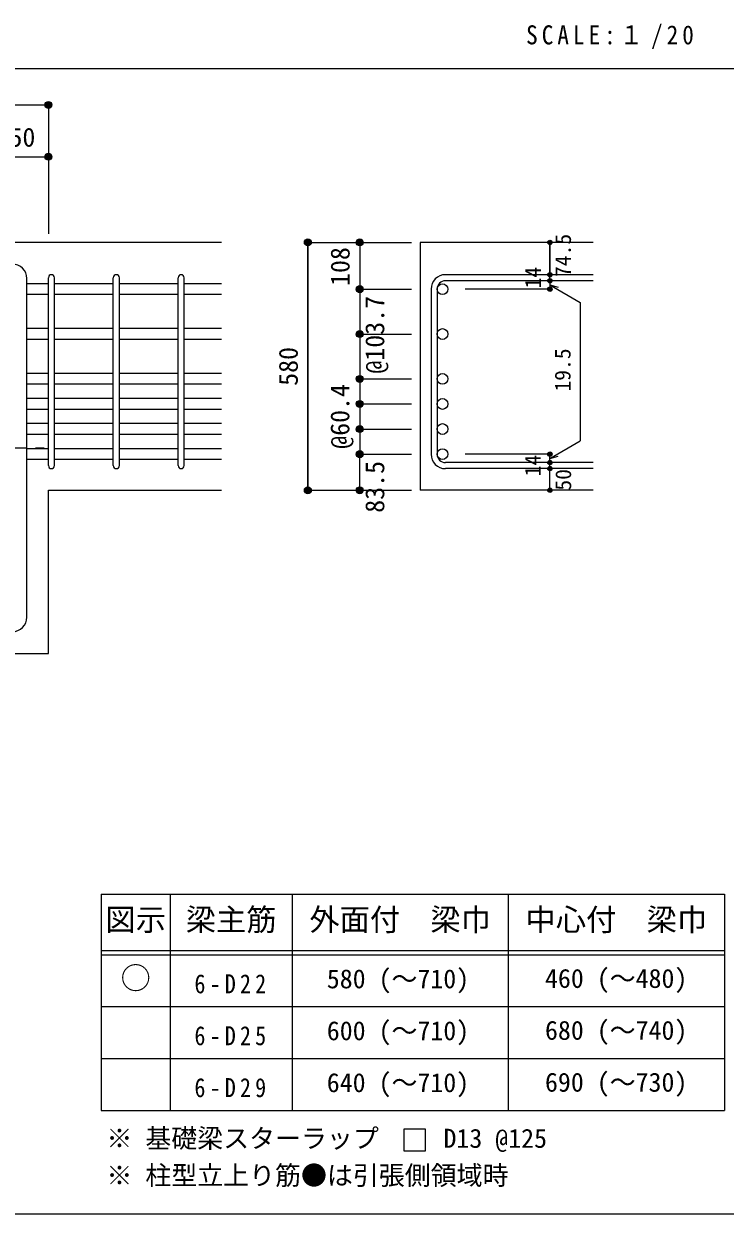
# Model space of a CAD drawing. Units: millimetres at full size, sheet at 1:20; details may follow other scales. Extents: x -3982 to 3969, y -2797 to 2801.
# Drawn here: x 786 to 2409, y -2797 to -45 of the extents above; entities that cross this region are included whole.
import ezdxf
from ezdxf.enums import TextEntityAlignment as Align

# ---------------------------------------------------------------- set-up
doc = ezdxf.new("R2010")
doc.units = ezdxf.units.MM
doc.header["$LTSCALE"] = 20
doc.header["$PDMODE"] = 32
doc.header["$PDSIZE"] = 10
doc.linetypes.add('CHAIN1', pattern=[8, 5, -1, 1, -1])
for name, color, linetype in [('6-1_躯体線', 2, 'Continuous'), ('6-4_フープ', 7, 'Continuous'), ('6-5_梁主筋', 7, 'Continuous'), ('6-6_S.T.P.', 7, 'Continuous'), ('6-7_文字', 7, 'Continuous'), ('6-D_寸法', 4, 'Continuous'), ('6-E_枠', 7, 'Continuous'), ('F-0_枠', 6, 'Continuous')]:
    doc.layers.add(name, color=color, linetype=linetype)
doc.styles.add('ＭＳ ゴシック', font='')
doc.styles.get('ＭＳ ゴシック').set_extended_font_data('MS Gothic')

msp = doc.modelspace()

# ---------------------------------------------------------------- linework, layer by layer
at = {"layer": '6-1_躯体線'}
for p, q in [((1243.29, -550.21), (-106.71, -550.21)), ((2103.29, -550.21), (1703.29, -550.21)), ((1703.29, -550.21), (1703.29, -1123.21)), ((843.29, -1123.21), (1243.29, -1123.21)), ((843.29, -1500.21), (843.29, -1123.21)), ((2103.29, -1123.21), (1703.29, -1123.21))]:
    msp.add_line(p, q, dxfattribs=at)
msp.add_lwpolyline([(596.79, -1900.21), (596.79, -1500.21), (843.29, -1500.21)], dxfattribs=at)
at = {"layer": '6-4_フープ'}
msp.add_line((793.29, -1416.71), (793.29, -633.71), dxfattribs=at)
for centre, start, end in [((759.79, -633.71), 0, 90), ((759.79, -1416.71), 270, 0)]:
    msp.add_arc(centre, 33.5, start, end, dxfattribs=at)
at = {"layer": '6-5_梁主筋'}
for p, q in [((843.29, -645.82), (793.29, -645.82)), ((993.29, -645.82), (857.29, -645.82)), ((1143.29, -645.82), (1007.29, -645.82)), ((1243.29, -645.82), (1157.29, -645.82)), ((843.29, -670.82), (793.29, -670.82)), ((993.29, -670.82), (857.29, -670.82)), ((1143.29, -670.82), (1007.29, -670.82)), ((1243.29, -670.82), (1157.29, -670.82)), ((843.29, -749.51), (793.29, -749.51)), ((993.29, -749.51), (857.29, -749.51)), ((1143.29, -749.51), (1007.29, -749.51)), ((1243.29, -749.51), (1157.29, -749.51)), ((843.29, -774.51), (793.29, -774.51)), ((993.29, -774.51), (857.29, -774.51)), ((1143.29, -774.51), (1007.29, -774.51)), ((1243.29, -774.51), (1157.29, -774.51)), ((843.29, -853.21), (793.29, -853.21)), ((843.29, -878.21), (793.29, -878.21)), ((993.29, -853.21), (857.29, -853.21)), ((993.29, -878.21), (857.29, -878.21)), ((1143.29, -853.21), (1007.29, -853.21)), ((1143.29, -878.21), (1007.29, -878.21)), ((1243.29, -853.21), (1157.29, -853.21)), ((1243.29, -878.21), (1157.29, -878.21)), ((843.29, -911.21), (793.29, -911.21)), ((993.29, -911.21), (857.29, -911.21)), ((1143.29, -911.21), (1007.29, -911.21)), ((1243.29, -911.21), (1157.29, -911.21)), ((843.29, -936.21), (793.29, -936.21)), ((993.29, -936.21), (857.29, -936.21)), ((1143.29, -936.21), (1007.29, -936.21)), ((1243.29, -936.21), (1157.29, -936.21)), ((843.29, -969.21), (793.29, -969.21)), ((993.29, -969.21), (857.29, -969.21)), ((1143.29, -969.21), (1007.29, -969.21)), ((1243.29, -969.21), (1157.29, -969.21)), ((843.29, -994.21), (793.29, -994.21)), ((993.29, -994.21), (857.29, -994.21)), ((1143.29, -994.21), (1007.29, -994.21)), ((1243.29, -994.21), (1157.29, -994.21)), ((843.29, -1027.21), (793.29, -1027.21)), ((993.29, -1027.21), (857.29, -1027.21)), ((1143.29, -1027.21), (1007.29, -1027.21)), ((1243.29, -1027.21), (1157.29, -1027.21)), ((843.29, -1052.21), (793.29, -1052.21)), ((993.29, -1052.21), (857.29, -1052.21)), ((1143.29, -1052.21), (1007.29, -1052.21)), ((1243.29, -1052.21), (1157.29, -1052.21))]:
    msp.add_line(p, q, dxfattribs=at)
at = {"layer": '6-5_梁主筋', "color": 3}
for centre in [(1754.79, -658.32), (1754.79, -762.01), (1754.79, -865.71), (1754.79, -923.71), (1754.79, -981.71), (1754.79, -1039.71)]:
    msp.add_circle(centre, 12.5, dxfattribs=at)
at = {"layer": '6-6_S.T.P.'}
for p, q in [((843.29, -1066.21), (843.29, -631.82)), ((857.29, -1066.21), (857.29, -631.82)), ((993.29, -1066.21), (993.29, -631.82)), ((1007.29, -1066.21), (1007.29, -631.82)), ((1143.29, -1066.21), (1143.29, -631.82)), ((1157.29, -1066.21), (1157.29, -631.82)), ((2103.29, -624.82), (1761.79, -624.82)), ((1728.29, -658.32), (1728.29, -1039.71)), ((1742.29, -658.32), (1742.29, -1039.71)), ((2103.29, -638.82), (1761.79, -638.82)), ((2103.29, -1059.21), (1761.79, -1059.21)), ((2103.29, -1073.21), (1761.79, -1073.21))]:
    msp.add_line(p, q, dxfattribs=at)
for centre, radius, start, end in [((850.29, -631.82), 7, 0, 180), ((850.29, -631.82), 7, 0, 180), ((850.29, -631.82), 7, 0, 180), ((850.29, -631.82), 7, 0, 180), ((1000.29, -631.82), 7, 0, 180), ((1150.29, -631.82), 7, 0, 180), ((1761.79, -658.32), 33.5, 90, 180), ((1761.79, -658.32), 19.5, 90, 180), ((1761.79, -1039.71), 33.5, 180, 270), ((1761.79, -1039.71), 19.5, 180, 270), ((850.29, -1066.21), 7, 180, 0), ((850.29, -1066.21), 7, 180, 0), ((850.29, -1066.21), 7, 180, 0), ((850.29, -1066.21), 7, 180, 0), ((1000.29, -1066.21), 7, 180, 0), ((1150.29, -1066.21), 7, 180, 0)]:
    msp.add_arc(centre, radius, start, end, dxfattribs=at)
at = {"layer": '6-7_文字'}
msp.add_lwpolyline([(1665.39, -2650.31), (1715.39, -2650.31), (1715.39, -2600.31), (1665.39, -2600.31)], close=True, dxfattribs=at)
at = {"layer": '6-D_寸法'}
for p, q in [((-106.71, -232.18), (843.29, -232.18)), ((843.29, -232.18), (843.29, -352.18)), ((843.29, -352.18), (843.29, -530.21)), ((1443.29, -1123.21), (1443.29, -550.21)), ((1443.29, -550.21), (1563.29, -550.21)), ((1443.29, -550.21), (1563.29, -550.21)), ((1443.29, -550.21), (1443.29, -1123.21)), ((1563.29, -550.21), (1683.29, -550.21)), ((1563.29, -550.21), (1683.29, -550.21)), ((1563.29, -550.21), (1563.29, -658.32)), ((2003.29, -638.82), (2003.29, -624.82)), ((1563.29, -658.32), (1683.29, -658.32)), ((1563.29, -658.32), (1683.29, -658.32)), ((1563.29, -658.32), (1563.29, -763.51)), ((2003.29, -658.32), (1807.2, -658.32)), ((2003.29, -638.82), (2003.29, -658.32)), ((2003.29, -648.57), (2073.35, -689.02)), ((2003.29, -648.57), (2022.61, -653.74)), ((2073.35, -689.02), (2073.35, -1009.01)), ((1563.29, -762.01), (1683.29, -762.01)), ((1563.29, -763.51), (1563.29, -865.71)), ((1563.29, -865.71), (1683.29, -865.71)), ((1563.29, -865.71), (1683.29, -865.71)), ((1563.29, -865.71), (1563.29, -1039.71)), ((1563.29, -923.71), (1683.29, -923.71)), ((1563.29, -923.71), (1683.29, -923.71)), ((1563.29, -981.71), (1683.29, -981.71)), ((1563.29, -981.71), (1683.29, -981.71)), ((2003.29, -1049.46), (2073.35, -1009.01)), ((1563.29, -1039.71), (1683.29, -1039.71)), ((1563.29, -1039.71), (1683.29, -1039.71)), ((2003.29, -1039.71), (1807.2, -1039.71)), ((2003.29, -1059.21), (2003.29, -1039.71)), ((2003.29, -1049.46), (2022.61, -1044.28)), ((2003.29, -1073.21), (2003.29, -1059.21)), ((2003.29, -1123.21), (2003.29, -1073.21)), ((1563.29, -1123.21), (1683.29, -1123.21))]:
    msp.add_line(p, q, dxfattribs=at)
at = {"layer": '6-D_寸法', "linetype": 'CHAIN1'}
msp.add_line((-106.71, -1025.21), (843.29, -1025.21), dxfattribs=at)
at = {"layer": '6-D_寸法'}
for points in [[(693.29, -352.18), (843.29, -352.18), (843.29, -530.21)], [(1443.29, -550.21), (1563.29, -550.21), (1683.29, -550.21)], [(2003.29, -624.82), (2003.29, -550.21), (2003.29, -624.82)], [(1443.29, -1123.21), (1563.29, -1123.21), (1563.29, -1039.71)]]:
    msp.add_lwpolyline(points, dxfattribs=at)
for centre, radius in [((843.29, -232.18), 8), ((843.29, -232.18), 7.2), ((843.29, -232.18), 6.4), ((843.29, -232.18), 5.6), ((843.29, -232.18), 4.8), ((843.29, -232.18), 4), ((843.29, -232.18), 3.2), ((843.29, -232.18), 2.4), ((843.29, -232.18), 1.6), ((843.29, -232.18), 0.8), ((843.29, -352.18), 8), ((843.29, -352.18), 7.2), ((843.29, -352.18), 6.4), ((843.29, -352.18), 5.6), ((843.29, -352.18), 4.8), ((843.29, -352.18), 4), ((843.29, -352.18), 3.2), ((843.29, -352.18), 2.4), ((843.29, -352.18), 1.6), ((843.29, -352.18), 0.8), ((1443.29, -550.21), 8), ((1443.29, -550.21), 7.2), ((1443.29, -550.21), 6.4), ((1443.29, -550.21), 5.6), ((1443.29, -550.21), 4.8), ((1443.29, -550.21), 4), ((1443.29, -550.21), 3.2), ((1443.29, -550.21), 2.4), ((1443.29, -550.21), 1.6), ((1443.29, -550.21), 0.8), ((1563.29, -550.21), 8), ((1563.29, -550.21), 7.2), ((1563.29, -550.21), 6.4), ((1563.29, -550.21), 5.6), ((1563.29, -550.21), 4.8), ((1563.29, -550.21), 4), ((1563.29, -550.21), 3.2), ((1563.29, -550.21), 2.4), ((1563.29, -550.21), 1.6), ((1563.29, -550.21), 0.8), ((2003.29, -550.21), 4), ((2003.29, -550.21), 3.6), ((2003.29, -550.21), 3.2), ((2003.29, -550.21), 2.8), ((2003.29, -550.21), 2.4), ((2003.29, -550.21), 2), ((2003.29, -550.21), 1.6), ((2003.29, -550.21), 1.2), ((2003.29, -550.21), 0.8), ((2003.29, -550.21), 0.4), ((2003.29, -624.82), 4), ((2003.29, -624.82), 3.6), ((2003.29, -624.82), 3.2), ((2003.29, -624.82), 2.8), ((2003.29, -624.82), 2.4), ((2003.29, -624.82), 2), ((2003.29, -624.82), 1.6), ((2003.29, -624.82), 1.2), ((2003.29, -624.82), 0.8), ((2003.29, -624.82), 0.4), ((1563.29, -658.32), 8), ((1563.29, -658.32), 7.2), ((1563.29, -658.32), 6.4), ((1563.29, -658.32), 5.6), ((1563.29, -658.32), 4.8), ((1563.29, -658.32), 4), ((1563.29, -658.32), 3.2), ((1563.29, -658.32), 2.4), ((1563.29, -658.32), 1.6), ((1563.29, -658.32), 0.8), ((2003.29, -638.82), 4), ((2003.29, -658.32), 4), ((2003.29, -638.82), 3.6), ((2003.29, -658.32), 3.6), ((2003.29, -638.82), 3.2), ((2003.29, -658.32), 3.2), ((2003.29, -638.82), 2.8), ((2003.29, -658.32), 2.8), ((2003.29, -638.82), 2.4), ((2003.29, -658.32), 2.4), ((2003.29, -638.82), 2), ((2003.29, -658.32), 2), ((2003.29, -638.82), 1.6), ((2003.29, -658.32), 1.6), ((2003.29, -638.82), 1.2), ((2003.29, -658.32), 1.2), ((2003.29, -638.82), 0.8), ((2003.29, -658.32), 0.8), ((2003.29, -638.82), 0.4), ((2003.29, -658.32), 0.4), ((1563.29, -762.01), 8), ((1563.29, -762.01), 7.2), ((1563.29, -762.01), 6.4), ((1563.29, -762.01), 5.6), ((1563.29, -762.01), 4.8), ((1563.29, -762.01), 4), ((1563.29, -762.01), 3.2), ((1563.29, -762.01), 2.4), ((1563.29, -762.01), 1.6), ((1563.29, -762.01), 0.8), ((1563.29, -865.71), 8), ((1563.29, -865.71), 7.2), ((1563.29, -865.71), 6.4), ((1563.29, -865.71), 5.6), ((1563.29, -865.71), 4.8), ((1563.29, -865.71), 4), ((1563.29, -865.71), 3.2), ((1563.29, -865.71), 2.4), ((1563.29, -865.71), 1.6), ((1563.29, -865.71), 0.8), ((1563.29, -923.71), 8), ((1563.29, -923.71), 7.2), ((1563.29, -923.71), 6.4), ((1563.29, -923.71), 5.6), ((1563.29, -923.71), 4.8), ((1563.29, -923.71), 4), ((1563.29, -923.71), 3.2), ((1563.29, -923.71), 2.4), ((1563.29, -923.71), 1.6), ((1563.29, -923.71), 0.8), ((1563.29, -981.71), 8), ((1563.29, -981.71), 7.2), ((1563.29, -981.71), 6.4), ((1563.29, -981.71), 5.6), ((1563.29, -981.71), 4.8), ((1563.29, -981.71), 4), ((1563.29, -981.71), 3.2), ((1563.29, -981.71), 2.4), ((1563.29, -981.71), 1.6), ((1563.29, -981.71), 0.8), ((1563.29, -1039.71), 8), ((1563.29, -1039.71), 7.2), ((1563.29, -1039.71), 6.4), ((1563.29, -1039.71), 5.6), ((1563.29, -1039.71), 4.8), ((1563.29, -1039.71), 4), ((1563.29, -1039.71), 3.2), ((1563.29, -1039.71), 2.4), ((1563.29, -1039.71), 1.6), ((1563.29, -1039.71), 0.8), ((2003.29, -1039.71), 4), ((2003.29, -1039.71), 3.6), ((2003.29, -1039.71), 3.2), ((2003.29, -1039.71), 2.8), ((2003.29, -1039.71), 2.4), ((2003.29, -1039.71), 2), ((2003.29, -1039.71), 1.6), ((2003.29, -1039.71), 1.2), ((2003.29, -1039.71), 0.8), ((2003.29, -1039.71), 0.4), ((2003.29, -1059.21), 4), ((2003.29, -1073.21), 4), ((2003.29, -1059.21), 3.6), ((2003.29, -1073.21), 3.6), ((2003.29, -1059.21), 3.2), ((2003.29, -1073.21), 3.2), ((2003.29, -1059.21), 2.8), ((2003.29, -1073.21), 2.8), ((2003.29, -1059.21), 2.4), ((2003.29, -1073.21), 2.4), ((2003.29, -1059.21), 2), ((2003.29, -1073.21), 2), ((2003.29, -1059.21), 1.6), ((2003.29, -1073.21), 1.6), ((2003.29, -1059.21), 1.2), ((2003.29, -1073.21), 1.2), ((2003.29, -1059.21), 0.8), ((2003.29, -1073.21), 0.8), ((2003.29, -1059.21), 0.4), ((2003.29, -1073.21), 0.4), ((1443.29, -1123.21), 8), ((1443.29, -1123.21), 7.2), ((1443.29, -1123.21), 6.4), ((1443.29, -1123.21), 5.6), ((1443.29, -1123.21), 4.8), ((1443.29, -1123.21), 4), ((1443.29, -1123.21), 3.2), ((1443.29, -1123.21), 2.4), ((1443.29, -1123.21), 1.6), ((1443.29, -1123.21), 0.8), ((1563.29, -1123.21), 8), ((1563.29, -1123.21), 7.2), ((1563.29, -1123.21), 6.4), ((1563.29, -1123.21), 5.6), ((1563.29, -1123.21), 4.8), ((1563.29, -1123.21), 4), ((1563.29, -1123.21), 3.2), ((1563.29, -1123.21), 2.4), ((1563.29, -1123.21), 1.6), ((1563.29, -1123.21), 0.8), ((2003.29, -1123.21), 4), ((2003.29, -1123.21), 3.6), ((2003.29, -1123.21), 3.2), ((2003.29, -1123.21), 2.8), ((2003.29, -1123.21), 2.4), ((2003.29, -1123.21), 2), ((2003.29, -1123.21), 1.6), ((2003.29, -1123.21), 1.2), ((2003.29, -1123.21), 0.8), ((2003.29, -1123.21), 0.4)]:
    msp.add_circle(centre, radius, dxfattribs=at)
at = {"layer": '6-D_寸法', "color": 7}
for p in [(843.29, -232.18), (843.29, -352.18), (1443.29, -550.21), (1563.29, -550.21), (2003.29, -550.21), (2003.29, -624.82), (1563.29, -658.32), (2003.29, -638.82), (2003.29, -658.32), (1563.29, -762.01), (1563.29, -865.71), (1563.29, -865.71), (1563.29, -923.71), (1563.29, -923.71), (1563.29, -981.71), (1563.29, -981.71), (1563.29, -1039.71), (1563.29, -1039.71), (2003.29, -1039.71), (2003.29, -1039.71), (2003.29, -1059.21), (2003.29, -1073.21), (1443.29, -1123.21), (1563.29, -1123.21), (2003.29, -1123.21)]:
    msp.add_point(p, dxfattribs=at)
at = {"layer": '6-E_枠', "color": 3}
for p, q in [((965.14, -2056.88), (965.14, -2556.88)), ((965.14, -2056.88), (2406.83, -2056.88)), ((2406.83, -2056.88), (2406.83, -2556.88)), ((965.14, -2556.88), (2406.83, -2556.88))]:
    msp.add_line(p, q, dxfattribs=at)
at = {"layer": '6-E_枠'}
for p, q in [((1125.14, -2056.88), (1125.14, -2556.88)), ((1406.83, -2056.88), (1406.83, -2556.88)), ((1906.83, -2056.88), (1906.83, -2556.88)), ((965.14, -2186.88), (2406.83, -2186.88)), ((965.14, -2196.88), (2406.83, -2196.88)), ((965.14, -2316.88), (2406.83, -2316.88)), ((965.14, -2436.88), (2406.83, -2436.88))]:
    msp.add_line(p, q, dxfattribs=at)
at = {"layer": 'F-0_枠', "color": 2}
msp.add_line((-3981.92, -148.03), (2482.4, -148.03), dxfattribs=at)
at = {"layer": 'F-0_枠'}
msp.add_line((3969.4, -2796.83), (-3981.92, -2796.83), dxfattribs=at)

# ---------------------------------------------------------------- texts
at = {"layer": '6-7_文字', "color": 2, "style": 'ＭＳ ゴシック'}
for s, p in [('図示', (975.14, -2156.88)), ('梁主筋', (1160.98, -2156.88)), ('外面付\u3000梁巾', (1446.83, -2156.88)), ('中心付\u3000梁巾', (1946.83, -2156.88)), ('○', (1010.14, -2291.88))]:
    msp.add_text(s, height=51.32, dxfattribs=at).set_placement(p, align=Align.BOTTOM_LEFT)
at = {"layer": '6-7_文字', "style": 'ＭＳ ゴシック'}
for s, p in [('580 (～710)', (1487.14, -2287.87)), ('460 (～480)', (1991.83, -2286.88)), ('600 (～710)', (1487.14, -2407.87)), ('680 (～740)', (1991.83, -2406.88)), ('640 (～710)', (1487.14, -2527.87)), ('690 (～730)', (1991.83, -2526.88)), ('※ 基礎梁スターラップ     D13 @125', (977.51, -2656.6)), ('※ 柱型立上り筋●は引張側領域時', (977.51, -2742.27))]:
    msp.add_text(s, height=43.99, dxfattribs=at).set_placement(p, align=Align.BOTTOM_LEFT)
at = {"layer": '6-7_文字', "color": 2, "insert": (1948.17, -103.03), "char_height": 43.99, "attachment_point": 7, "style": 'ＭＳ ゴシック'}
msp.add_mtext('\\T1.34;\\W0.9;SCALE:１/20', dxfattribs=at)
at = {"layer": '6-7_文字', "char_height": 43.99, "attachment_point": 7, "style": 'ＭＳ ゴシック'}
for s, insert in [('\\T1.38;\\W0.85;6-D22', (1180.98, -2286.88)), ('\\T1.38;\\W0.85;6-D25', (1180.98, -2406.88)), ('\\T1.38;\\W0.85;6-D29', (1180.98, -2526.88))]:
    msp.add_mtext(s, dxfattribs=dict(at, insert=insert))
at = {"layer": '6-D_寸法', "style": 'ＭＳ ゴシック'}
msp.add_text('150', height=43.99, dxfattribs=at).set_placement((723.29, -342.18), align=Align.BOTTOM_LEFT)
for s, height, p in [('74.5', 36.66, (2062.86, -630.12)), ('108', 43.99, (1553.08, -650.86)), ('14', 36.66, (1993.29, -656.74)), ('@103.7', 43.99, (1633.29, -853.51)), ('580', 43.99, (1433.29, -881.71)), ('19.5', 36.66, (2061.98, -894.98)), ('@60.4', 43.99, (1552.6, -1027.27)), ('14', 36.66, (1992.63, -1090.88)), ('83.5', 43.99, (1633.29, -1175.21)), ('50', 36.66, (2063.36, -1124))]:
    msp.add_text(s, height=height, rotation=90, dxfattribs=at).set_placement(p, align=Align.BOTTOM_LEFT)

doc.saveas('drawing.dxf')
